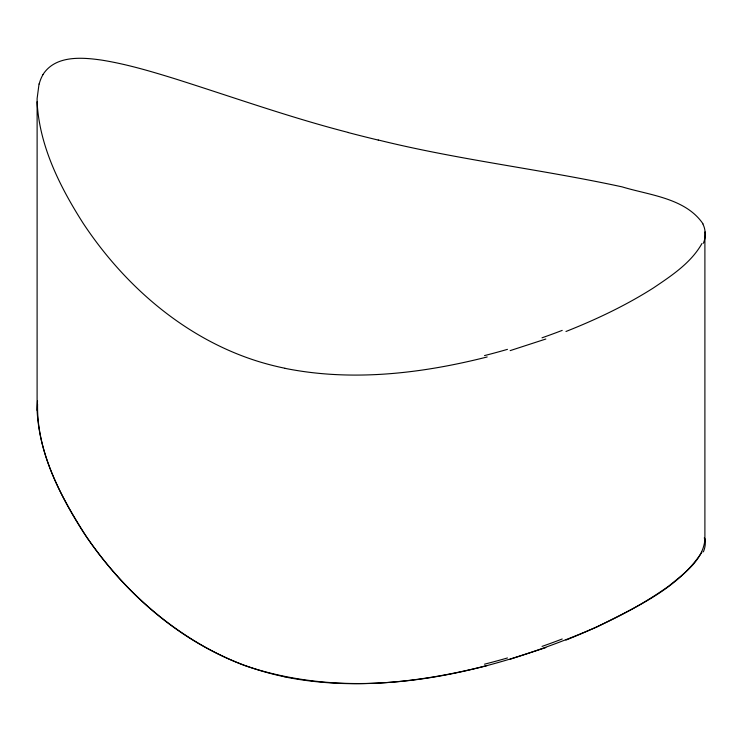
<?xml version="1.0" encoding="UTF-8"?>
<svg xmlns="http://www.w3.org/2000/svg" width="742" height="742" viewBox="0 0 742 742"><rect width="100%" height="100%" fill="white"/><g stroke="black" fill="none" stroke-linecap="round" stroke-linejoin="round"><path stroke-width="1.11" d="M284.993 676.871A150.116 80.451 13.3 0 1 254.599 668.802C183.283 645.642 124.081 593.683 83.113 531.81C59.852 495.266 39.27 454.419 37.1 410.4L37.119 98.51L39.048 83.939M37.1 410.4L37.508 400.912M37.564 404.14C36.664 452.657 61.298 497.511 86.786 537.236C125.76 593.776 179.944 640.94 244.563 665.518C360.593 704.974 488.004 674.061 597.041 626.879C634.976 607.615 677.863 588.879 701.978 552.085M701.978 243.478C691.006 262.956 671.566 275.681 653.47 287.905C625.914 305.426 596.29 319.477 565.961 331.488M42.925 74.627C55.288 55.121 81.954 57.255 101.802 60.13C126.622 64.118 150.765 71.306 174.741 78.708C232.534 96.979 289.695 117.394 348.434 132.512M565.961 640.086C601.892 625.589 637.1 608.663 668.737 586.106C683.595 573.779 702.832 560.729 704.891 539.833L704.297 537.829M545.834 339.02L510.153 350.623M545.834 647.618L510.153 659.221M487.188 356.958C421.475 373.616 352.033 381.805 284.984 368.338M487.188 665.555C421.475 682.223 352.033 690.412 284.984 676.945M378.253 139.988C458.704 159.929 541.233 169.315 622.158 186.882C649.695 195.285 685.497 198.068 703.036 223.871M37.1 101.793C39.27 145.822 59.852 186.659 83.113 223.203C124.062 285.113 183.302 336.942 254.562 360.26A150.116 80.451 13.3 0 0 284.993 368.264M704.9 232.163L704.9 540.76M704.835 538.599A462.878 94.494 -11.1 0 1 705.058 540.732M705.188 540.705A445.441 90.969 -11.2 0 1 703.379 551.844M562.213 638.983A714.806 236.726 1.9 0 1 542.022 646.403M507.463 657.959A610.267 229.899 5.3 0 1 484.507 664.183M39.159 84.05A563.447 126.585 46.5 0 1 42.971 74.682M378.272 140.09A179.963 22.408 13.9 0 1 348.332 132.586M702.795 223.917A462.878 94.494 -11.1 0 1 705.058 232.135M705.188 232.107A445.441 90.969 -11.2 0 1 703.379 243.237M562.213 330.385A714.806 236.726 1.9 0 1 542.022 337.805M507.463 349.352A610.267 229.899 5.3 0 1 484.507 355.585"/></g></svg>
